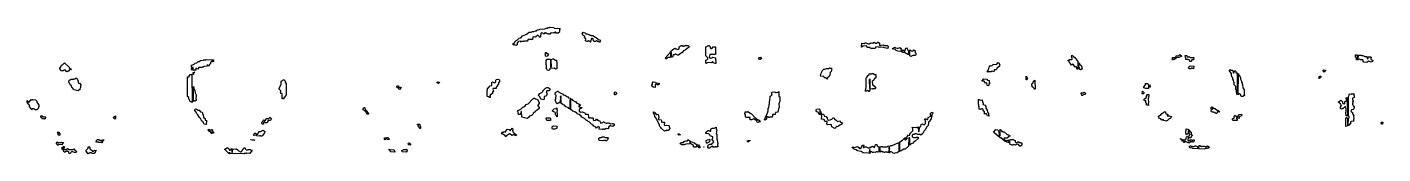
# Model space of a CAD drawing. Header units: millimetres. Extents: x 0 to 14802, y 0 to 679.
# Drawn here: x 7658 to 14802, y 0 to 665 of the extents above; entities that cross this region are included whole.
import ezdxf

# ---------------------------------------------------------------- set-up
doc = ezdxf.new("R2010")
doc.units = ezdxf.units.MM
doc.layers.add('K', color=7, linetype='Continuous')

msp = doc.modelspace()

# ---------------------------------------------------------------- linework, layer by layer
at = {"layer": 'K'}
for points in [[(10220, 571.6), (10217.1, 577.9), (10227.6, 584.2), (10228.6, 588.7), (10235.3, 595), (10242.9, 598.5), (10250.5, 607.5), (10260, 609.3), (10267.7, 620), (10286.7, 627.1), (10290.5, 630.7), (10294.3, 630.7), (10296.2, 634.2), (10303.9, 637.8), (10313.4, 637.8), (10321, 641.4), (10328.6, 641.4), (10336.3, 645), (10341.9, 645), (10343.8, 648.5), (10347.7, 650.3), (10353.4, 650.3), (10361, 653.9), (10385.8, 655.7), (10395.3, 659.3), (10401, 659.3), (10402.9, 662.8), (10410.5, 662.8), (10412.4, 664.6), (10433.5, 662.8), (10435.4, 659.3), (10467, 658.4), (10463.1, 652.9), (10463.1, 642.2), (10465, 640.4), (10456.3, 634.1), (10446.7, 634.1), (10442.9, 639.4), (10441.1, 639.4), (10433.5, 634.1), (10422, 635.8), (10420.1, 634.1), (10416.3, 634.1), (10412.5, 628.7), (10406.7, 628.7), (10404.8, 630.5), (10397.2, 630.5), (10395.3, 634.1), (10391.5, 634.1), (10389.6, 635.8), (10385.9, 635.8), (10382.1, 630.5), (10378.1, 630.5), (10376.2, 634.1), (10368.7, 635.8), (10365.9, 633.2), (10364, 613.6), (10361, 610.8), (10349.6, 623.3), (10336.3, 612.6), (10324.9, 614.4), (10322.1, 611.8), (10321.1, 600.1), (10298.2, 600.1), (10292.5, 591.2), (10279.1, 591.2), (10277.2, 593), (10273.5, 589.4), (10264, 589.4), (10262, 585.8), (10258.1, 591.2), (10246.8, 589.4), (10244.9, 585.9), (10240.2, 585), (10240.2, 572.5), (10233.4, 568), (10225.8, 571.6), (10220, 571.6)], [(10623.8, 589.4), (10616.3, 593), (10610.6, 589.4), (10606.7, 589.4), (10600, 593.9), (10601.9, 602.9), (10594.3, 608.2), (10596.2, 615.4), (10586.7, 622.5), (10582.8, 629.7), (10587.7, 637.8), (10601.1, 634.2), (10603, 630.7), (10608.7, 630.7), (10616.3, 627.1), (10620.1, 627.1), (10623.9, 623.5), (10627.8, 623.5), (10629.7, 621.8), (10639.2, 621.8), (10641.1, 620), (10644.9, 620), (10646.8, 616.4), (10648.7, 616.4), (10664.9, 603), (10665.9, 600.3), (10675.4, 598.5), (10680.2, 594), (10673.5, 585.8), (10670.5, 586.8), (10669.6, 589.4), (10663.9, 589.4), (10658.2, 593), (10650.6, 589.4), (10644.8, 589.4), (10640, 599.3), (10640, 602.9), (10637.2, 605.5), (10631.6, 605.5), (10628.8, 593.9), (10626.9, 592.2), (10626.9, 586.7), (10624.8, 586.7), (10623.8, 589.4)], [(12098.2, 559), (12096.3, 557.3), (12084.8, 557.3), (12082.9, 566.2), (12063.9, 564.4), (12054.3, 559), (12053.3, 561.9), (12055.2, 563.7), (12055.2, 570.8), (12057.1, 572.6), (12057.1, 581.6), (12069.6, 578.9), (12073.4, 582.5), (12077.3, 582.5), (12090.6, 577.1), (12096.3, 577.1), (12100.1, 580.7), (12103.9, 580.7), (12105.8, 582.5), (12113.4, 580.7), (12121, 586.1), (12125.9, 583.3), (12126.8, 580.7), (12136.2, 580.7), (12140, 586), (12142, 586), (12148.8, 581.5), (12149.7, 568.2), (12157.2, 568.2), (12159.1, 570), (12168.7, 571.8), (12176.3, 568.2), (12189.7, 568.2), (12194.5, 565.5), (12193.5, 553.7), (12176.3, 555.5), (12168.7, 559.1), (12147.7, 557.3), (12145.8, 559.1), (12130.6, 560.8), (12125.9, 552.8), (12102, 553.7), (12098.2, 559)], [(10390.5, 531.6), (10393.5, 532.5), (10397.3, 527.1), (10401.1, 527.1), (10404, 524.4), (10404, 519), (10401.1, 514.4), (10395.4, 510.8), (10390.5, 511.8), (10390.5, 531.6)], [(11020.9, 502.9), (11045.7, 531.5), (11049.5, 538.7), (11067.7, 552.1), (11071.5, 553.9), (11075.4, 550.3), (11079.2, 550.3), (11086.8, 546.8), (11093.3, 551.2), (11093.3, 561.9), (11098.1, 562.8), (11100, 566.4), (11103.9, 566.4), (11105.8, 568.2), (11109.7, 568.2), (11113.4, 562.9), (11115.3, 566.4), (11124.8, 566.4), (11128.7, 570), (11130.6, 568.2), (11142, 568.2), (11145, 565.5), (11145, 558.2), (11142.1, 555.5), (11136.3, 553.7), (11124.9, 544.8), (11117.3, 541.2), (11107.8, 530.5), (11105.9, 530.5), (11090.6, 518), (11086.7, 518), (11077.2, 523.3), (11073.5, 523.3), (11069.7, 519.8), (11065.9, 519.8), (11061.2, 515.4), (11061.2, 511.8), (11058.2, 507.3), (11054.3, 507.3), (11053.3, 531.4), (11048.8, 532.3), (11047.8, 508.2), (11044.9, 505.5), (11037.2, 505.5), (11035.3, 507.2), (11027.8, 498.3), (11022.9, 499.2), (11020.9, 502.9)], [(11239.1, 493.2), (11245.7, 499.4), (11245.7, 504.6), (11234.3, 513.6), (11234.3, 561.9), (11239.1, 562.8), (11241, 566.4), (11248.6, 566.4), (11252.5, 568.2), (11255.4, 565.5), (11257.3, 556.5), (11260.2, 552.1), (11265.8, 552.1), (11273.4, 561), (11285, 561), (11285.9, 526.2), (11287.9, 524.3), (11284.9, 521.6), (11256.4, 521.6), (11251.6, 506.5), (11258.2, 502.1), (11265.8, 503.9), (11271.5, 507.5), (11285, 503.9), (11285.9, 492.2), (11287.8, 490.5), (11287.8, 474.3), (11282.9, 473.3), (11275.3, 476.9), (11271.5, 482.3), (11269.7, 482.3), (11267.8, 478.7), (11263.9, 478.7), (11262, 476.9), (11243, 478.7), (11237.2, 473.3), (11234.3, 476.1), (11234.3, 492.3), (11239.1, 493.2)], [(11515.3, 505.7), (11521, 505.7), (11523, 507.5), (11527.9, 501.1), (11521.1, 494.8), (11518.1, 495.7), (11512.3, 502.9), (11515.3, 505.7)], [(12263.9, 537.6), (12246.7, 539.4), (12237.2, 543), (12231.5, 548.4), (12217, 551.1), (12229.6, 559.3), (12232.6, 558.3), (12233.5, 555.7), (12243, 553.9), (12244.9, 552.1), (12256.3, 557.5), (12263.1, 553), (12261.2, 545.8), (12264, 543.2), (12269.6, 541.4), (12273.4, 545), (12282.9, 539.7), (12287.6, 554.8), (12292.5, 555.7), (12297.3, 549.4), (12299.2, 542.3), (12303.1, 540.5), (12303.1, 518.8), (12281, 532.3), (12273.4, 532.3), (12263.9, 537.6)], [(12311.5, 545), (12317.3, 541.4), (12324.8, 539.6), (12328.6, 545), (12330.6, 545), (12337.3, 540.5), (12337.3, 531.5), (12341.2, 528), (12341.2, 518.9), (12338.2, 516.2), (12324.9, 516.2), (12315.3, 510.8), (12308.6, 513.6), (12308.6, 544.1), (12311.5, 545)], [(13188.6, 454.7), (13185.8, 457.3), (13182, 457.3), (13180.1, 455.4), (13170.5, 469.8), (13161, 466.2), (13154.3, 476.1), (13146.6, 483.3), (13148.6, 485.1), (13149.5, 495), (13162.9, 495), (13165.7, 497.6), (13165.7, 504.7), (13161.9, 508.2), (13162.9, 518.3), (13179.2, 504.8), (13194.5, 485.1), (13194.5, 443.9), (13190.5, 443.9), (13188.6, 445.7), (13188.6, 454.7)], [(13691.4, 497.6), (13693.3, 499.4), (13694.3, 505.7), (13711.4, 505.7), (13713.4, 514.6), (13724.8, 514.6), (13732.5, 521.8), (13743.1, 511.8), (13726.8, 505.5), (13715.4, 503.7), (13703.9, 494.8), (13698.2, 494.8), (13696.3, 493), (13693.4, 493.9), (13691.4, 497.6)], [(13782.9, 492.1), (13778.2, 496.5), (13776.3, 494.8), (13763.8, 495.7), (13763.8, 504.7), (13761.9, 506.4), (13760.9, 516.4), (13768.7, 516.4), (13770.7, 509.3), (13780.1, 509.3), (13782, 511.1), (13785.9, 505.7), (13805.9, 504.8), (13805, 493), (13795.4, 493), (13789.7, 484), (13784.8, 485), (13782.9, 492.1)], [(14702, 480.5), (14699, 483.2), (14699, 490.4), (14696.3, 493), (14684.8, 493), (14679.1, 496.5), (14669.6, 493), (14663.8, 493), (14662.9, 504.6), (14657.1, 508.2), (14657.1, 519.1), (14666.9, 519.1), (14667.8, 498.6), (14672.4, 499.4), (14673.3, 518.2), (14686.8, 518.2), (14688.7, 516.4), (14696.3, 516.4), (14707.7, 511), (14717.3, 511), (14719.2, 500.3), (14723.8, 501.2), (14724.8, 509.3), (14736.3, 509.3), (14740.2, 507.4), (14741.2, 504.7), (14739.2, 502.9), (14739.2, 497.6), (14748.8, 490.4), (14746.8, 485), (14740.1, 480.5), (14726.8, 485.8), (14717.3, 478.7), (14702, 480.5)], [(7864.8, 431.4), (7858.2, 441.2), (7852.5, 439.4), (7848.7, 435.8), (7841.1, 435.8), (7837.2, 434), (7836.2, 438.6), (7830.5, 445.7), (7830.5, 449.3), (7828.5, 451.2), (7834.3, 453), (7840, 465.5), (7846.7, 468.2), (7854.4, 477.2), (7880.2, 454.7), (7880.2, 453), (7891.8, 442.1), (7881.1, 441.2), (7877.3, 435.9), (7869.6, 430.5), (7864.8, 431.4)], [(8533.3, 438.6), (8533.3, 452.8), (8527.8, 452.8), (8526.8, 439.2), (8523.8, 444), (8525.7, 454.7), (8521.9, 460.1), (8526.7, 464.6), (8538.1, 470), (8543.9, 475.3), (8551.5, 477.1), (8559.1, 484.3), (8564.8, 484.3), (8572.4, 489.6), (8587.7, 491.4), (8589.6, 493.2), (8599.1, 493.2), (8601, 495), (8640.2, 494.1), (8640.2, 485), (8637.3, 482.3), (8634.2, 483.2), (8636.2, 485.1), (8636.2, 492.1), (8630.7, 492.1), (8630.7, 485), (8625, 481.4), (8625, 474.3), (8619.2, 468.9), (8616.4, 460.8), (8609.5, 461.7), (8608.6, 469.3), (8606.8, 460.9), (8591.6, 459.1), (8585.8, 455.5), (8580.1, 455.5), (8578.2, 453.7), (8563, 453.7), (8560.2, 451.1), (8562.1, 447.5), (8559.2, 444.8), (8551.5, 446.6), (8547.8, 450), (8545.9, 437.5), (8543.9, 439.4), (8538.2, 439.4), (8536.3, 437.6), (8533.3, 438.6)], [(8533.3, 426.2), (8540.1, 428.9), (8541.2, 427.9), (8535.4, 422.5), (8535.4, 417.1), (8533.3, 417.1), (8533.3, 426.2)], [(10392.4, 451.1), (10394.3, 454.7), (10394.3, 465.4), (10392.4, 467.2), (10392.4, 490.5), (10399.1, 496.8), (10412.5, 496.8), (10414.4, 495), (10420.1, 495), (10427.7, 498.5), (10431.6, 498.5), (10443, 491.4), (10446.9, 491.4), (10447.8, 483.3), (10449.7, 481.5), (10449.7, 445.7), (10442.9, 444.8), (10435.3, 450.1), (10416.3, 448.3), (10414.4, 450.1), (10411.6, 447.5), (10411.6, 442.2), (10408.7, 439.4), (10404.9, 437.6), (10398.1, 438.5), (10396.2, 445.7), (10392.4, 451.1)], [(10420, 491.2), (10415.4, 490.3), (10416.4, 455.7), (10421, 456.6), (10420, 491.2)], [(11857.2, 401.1), (11856.2, 405.5), (11841, 407.3), (11838.1, 410), (11841.9, 422.6), (11849.5, 436.9), (11856.2, 445), (11862, 445), (11869.6, 448.5), (11881, 448.5), (11886.8, 452.1), (11888.7, 450.3), (11894.4, 450.3), (11899.3, 445.8), (11895.4, 431.4), (11889.7, 426.1), (11887.8, 415.4), (11884, 406.4), (11876.4, 399.3), (11874.5, 392.1), (11872.4, 392.1), (11867.7, 398.3), (11860.1, 398.3), (11857.2, 401.1)], [(12734.3, 462.8), (12742, 461.1), (12747.7, 468.2), (12768.6, 470), (12774.3, 478.9), (12779.2, 478), (12781.1, 469), (12783.1, 467.2), (12781.1, 460), (12767.8, 447.5), (12764.9, 441.2), (12756.4, 440.3), (12751.6, 430.5), (12743.9, 434), (12738.2, 430.5), (12723, 430.5), (12721.1, 428.7), (12716.1, 429.6), (12723.8, 440.5), (12727.6, 454.7), (12734.3, 462.8)], [(13143.1, 488.6), (13141.9, 487.5), (13141.9, 489.7), (13143.1, 488.6)], [(13201, 477.4), (13205.9, 469), (13211.6, 463.7), (13215.4, 454.7), (13215.4, 449.4), (13217.4, 447.6), (13216.4, 443), (13210.6, 443), (13208.7, 441.2), (13205.7, 442.1), (13203.8, 451.1), (13200, 456.5), (13201, 477.4)], [(13777.1, 449.3), (13781.9, 459.2), (13785.8, 461), (13805.9, 460.1), (13805, 446.5), (13797.2, 450.1), (13793.5, 450.1), (13789.7, 446.6), (13782.9, 445.7), (13777.1, 449.3)], [(14019, 374.3), (14017.2, 376.1), (14015.2, 386.8), (14011.4, 392.2), (14011.4, 399.3), (14005.7, 404.7), (14005.7, 408.2), (14003.8, 410), (14003.8, 420.7), (13992.4, 436.8), (13997.2, 443.2), (14003, 439.6), (14008.7, 439.6), (14011.6, 436.9), (14012.6, 425.3), (14016.3, 425.3), (14019.1, 428), (14022, 437.9), (14026.9, 431.5), (14026.9, 424.4), (14034.5, 424.4), (14034.5, 311.7), (14032.4, 311.7), (14030.5, 329.7), (14026.7, 338.6), (14026.7, 352.9), (14019, 361.8), (14019, 374.3)], [(14489.5, 429.6), (14487.6, 438.7), (14490.5, 441.4), (14498.2, 439.6), (14501.2, 436.8), (14495.4, 433.2), (14492.5, 428.7), (14489.5, 429.6)], [(7905.8, 335.9), (7893.3, 349.3), (7891.4, 356.4), (7885.7, 361.8), (7885.7, 365.4), (7881.9, 368.9), (7878.1, 377.9), (7878.1, 383.3), (7882.9, 387.8), (7886.7, 387.8), (7890.5, 391.4), (7903.9, 391.4), (7905.8, 393.2), (7911.5, 393.2), (7917.2, 398.6), (7922.1, 394), (7924, 388.7), (7927.8, 385.1), (7925.9, 381.5), (7927.8, 379.7), (7927.8, 372.6), (7930.6, 370), (7934.4, 370), (7941.2, 361.9), (7941.2, 358.2), (7939.2, 356.4), (7939.2, 345.7), (7935.5, 342.2), (7937.4, 338.6), (7926.8, 330.5), (7905.8, 335.9)], [(8510.5, 295.7), (8502.9, 301.1), (8502.9, 404.8), (8511.4, 403.9), (8512.4, 410.1), (8517.2, 416.4), (8524.8, 416.4), (8526.9, 418.3), (8527.8, 268.8), (8518.1, 274.3), (8510.5, 288.6), (8510.5, 295.7)], [(9001.9, 295.8), (9001.9, 310.1), (9003.8, 313.6), (8994.3, 317.1), (8992.4, 322.6), (8994.3, 324.4), (8994.3, 329.7), (8986.7, 338.6), (8986.7, 342.2), (8996.2, 365.4), (8996.2, 381.5), (9012.6, 389.7), (9013.5, 385.1), (9021.2, 377.9), (9017.3, 376.1), (9017.3, 374.4), (9023.1, 370.8), (9023.1, 310), (9017.3, 302.9), (9017.3, 299.3), (9011.6, 293.9), (9011.6, 290.4), (9008.7, 287.6), (9000, 292.2), (9001.9, 295.8)], [(9617.1, 338.6), (9617.1, 342.2), (9612.4, 346.6), (9608.6, 346.6), (9605.7, 349.3), (9606.7, 357.6), (9608.7, 355.7), (9612.5, 357.5), (9615.4, 356.6), (9616.4, 348.6), (9625.8, 350.3), (9628.8, 347.6), (9620.1, 337.6), (9617.1, 338.6)], [(9817.1, 370.7), (9822, 377.1), (9830.7, 376.2), (9829.7, 373.4), (9823.9, 369.8), (9817.1, 370.7)], [(10084.8, 300.1), (10081.9, 302.9), (10081.9, 333.3), (10083.8, 335.1), (10083.8, 344), (10093.3, 349.4), (10093.3, 352.9), (10096.2, 357.5), (10106.7, 358.4), (10106.7, 374.4), (10109.6, 377.1), (10121, 371.8), (10127.6, 376.2), (10127.6, 386.9), (10130.5, 389.6), (10138.2, 391.4), (10147.8, 387.8), (10146.9, 379.7), (10141.2, 372.5), (10141.2, 367.2), (10135.4, 356.5), (10135.4, 352.9), (10129.7, 349.3), (10128.8, 343), (10114.5, 342.1), (10112.6, 336.8), (10116.4, 329.7), (10113.5, 325.1), (10108.9, 324.3), (10110.7, 322.6), (10110.7, 317.1), (10104.9, 313.6), (10104, 310.8), (10100.1, 310.8), (10095.5, 306.5), (10097.3, 304.7), (10097.3, 295.7), (10093.4, 295.7), (10092.4, 298.4), (10084.8, 300.1)], [(10954.3, 365.4), (10954.3, 372.6), (10957.2, 377.1), (10968.7, 375.3), (10970.6, 371.8), (10988.8, 370.9), (10988.8, 365.4), (10982, 360.8), (10972.5, 366.2), (10967.8, 363.6), (10966.9, 348.3), (10956.2, 349.2), (10948.5, 356.5), (10954.3, 365.4)], [(12080, 345.8), (12080, 399.4), (12083.8, 403), (12083.8, 408.3), (12095.2, 415.5), (12095.2, 419), (12098.2, 421.8), (12100.1, 420), (12109.6, 420), (12111.5, 421.8), (12115.4, 421.8), (12123, 416.4), (12129.7, 415.5), (12129.7, 399.3), (12124, 393.9), (12120.2, 386.8), (12110.7, 379.6), (12112.6, 361.9), (12122.1, 356.6), (12129.8, 344), (12126.8, 341.2), (12113.5, 341.2), (12111.6, 339.4), (12102, 341.2), (12099.2, 338.6), (12097.3, 327.8), (12093.4, 327.8), (12086.8, 332.3), (12079.2, 328.7), (12076.2, 329.6), (12078.1, 344), (12080, 345.8)], [(12096.4, 343.2), (12101, 344.1), (12100, 391.2), (12095.4, 390.3), (12096.4, 343.2)], [(12700.1, 393.2), (12715.4, 391.4), (12719.2, 386), (12727.8, 385.1), (12727.8, 374.4), (12731.7, 372.6), (12725.9, 365.4), (12724, 356.4), (12716.2, 358.2), (12715.2, 373.3), (12707.7, 371.5), (12701.9, 380.5), (12689.4, 381.4), (12700.1, 393.2)], [(12921.9, 388.6), (12922.9, 407.7), (12929.7, 395.8), (12924.9, 387.6), (12921.9, 388.6)], [(12960, 376.2), (12968.8, 386.2), (12969.7, 338.5), (12967.7, 338.5), (12959.1, 348.4), (12954.3, 351.1), (12952.4, 367.2), (12958.1, 370.8), (12960, 376.2)], [(13550.5, 361.9), (13551.4, 368.2), (13563, 368.2), (13567.8, 360.1), (13567.8, 342.1), (13552.5, 342.1), (13542.9, 345.7), (13542.9, 351.2), (13550.5, 361.9)], [(13574.5, 361.2), (13575.4, 349.2), (13573.3, 349.2), (13573.3, 360.1), (13574.5, 361.2)], [(14041, 422.2), (14041.1, 422.2), (14042.1, 415.5), (14045.9, 411.9), (14051.6, 399.4), (14051.6, 392.2), (14057.3, 381.5), (14057.3, 376.2), (14061.2, 370.8), (14061.2, 365.5), (14063.1, 363.7), (14065, 345.8), (14070.7, 335.1), (14070.7, 311.9), (14072.6, 310.1), (14072.6, 306.4), (14063.9, 300.1), (14057.2, 301), (14053.3, 304.7), (14053.3, 310), (14046.8, 316.2), (14041.1, 310.8), (14040, 311.8), (14041, 422.2)], [(14468.6, 395.7), (14464.7, 401.1), (14469.6, 407.5), (14475.5, 407.5), (14474.5, 402.9), (14470.7, 399.3), (14470.7, 395.7), (14468.6, 395.7)], [(8541.1, 333.3), (8543.1, 320.8), (8548.8, 310.1), (8548.8, 297.5), (8545, 290.5), (8548.8, 288.7), (8548.8, 279.6), (8543.9, 276.9), (8542, 278.7), (8536.4, 278.7), (8534.3, 274.8), (8534.3, 352.5), (8534.3, 352.5), (8539.2, 335.1), (8541.1, 333.3)], [(10244.8, 227.1), (10260, 234.2), (10269.6, 245), (10275.3, 246.8), (10282.9, 252.1), (10288.6, 259.2), (10298.1, 262.8), (10322.9, 287.8), (10328.6, 291.4), (10332.5, 291.4), (10336.3, 287.8), (10344, 286), (10346.8, 283.3), (10352.6, 276.2), (10352.6, 272.6), (10356.4, 269), (10356.4, 263.6), (10348.8, 254.7), (10348.8, 251.2), (10356.4, 242.2), (10356.4, 238.6), (10345.9, 228.7), (10340.2, 226.9), (10339.2, 224.3), (10324, 211.8), (10324, 210), (10315.4, 201.9), (10305.9, 198.4), (10298.3, 189.4), (10292.5, 185.8), (10264.8, 192.1), (10263.8, 221.5), (10259.2, 220.7), (10258.3, 205.5), (10246.7, 205.5), (10245.7, 218.9), (10241.9, 222.5), (10244.8, 227.1)], [(10352.4, 306.4), (10352.4, 308.3), (10359.1, 316.4), (10370.5, 321.7), (10375.2, 326.2), (10375.2, 329.7), (10389.6, 345), (10397.2, 348.5), (10403, 348.5), (10406.8, 345), (10412.6, 343.2), (10413.5, 340.4), (10408.7, 332.3), (10404.9, 330.5), (10397.3, 330.5), (10394.5, 327.9), (10396.4, 311.8), (10392.6, 302.8), (10383.1, 301), (10383.1, 288.6), (10380.1, 284), (10365.7, 286.8), (10365.7, 290.4), (10361.9, 293.9), (10361.9, 297.5), (10352.4, 306.4)], [(10631.5, 155.5), (10620, 168), (10614.3, 169.8), (10608.6, 175.1), (10604.8, 175.1), (10595.3, 185.9), (10581.9, 193), (10578.1, 198.4), (10566.7, 205.5), (10557.2, 209.1), (10555.3, 212.7), (10547.7, 218), (10534.3, 223.4), (10532.4, 226.9), (10526.7, 228.7), (10519.9, 235.1), (10523.8, 236.9), (10522.9, 284), (10518.3, 283.2), (10517.3, 235.8), (10512.4, 238.5), (10509.6, 243), (10496.2, 246.6), (10490.5, 255.5), (10482.9, 257.3), (10472.4, 265.4), (10471.4, 284), (10466.9, 283.2), (10466.9, 267.2), (10465.8, 266.1), (10463.8, 269.8), (10462.1, 269.8), (10460.2, 266.2), (10456.3, 266.2), (10450.6, 262.6), (10445.7, 267.2), (10445.7, 270.7), (10440, 281.5), (10443.8, 286.9), (10443.8, 292.2), (10441.9, 294), (10445.7, 301.1), (10445.7, 306.4), (10440, 311.8), (10441.9, 324.4), (10448.6, 325.3), (10450.5, 328.9), (10456.4, 328.9), (10458.3, 325.3), (10469.7, 318.2), (10479.2, 314.6), (10483, 309.3), (10492.5, 307.5), (10502.1, 300.3), (10507.8, 298.5), (10511.6, 293.2), (10519.2, 291.4), (10523, 287.8), (10528.7, 286), (10532.5, 280.7), (10543.9, 275.3), (10547.8, 275.3), (10555.4, 266.4), (10564.9, 262.8), (10571.6, 256.5), (10571.6, 252.9), (10564.2, 247.6), (10568.7, 246.8), (10571.6, 244), (10571.6, 236.8), (10567.8, 235), (10567.8, 224.4), (10576.3, 218.2), (10582, 220), (10597.3, 214.6), (10599.2, 207.5), (10610.6, 207.5), (10614.5, 205.7), (10615.4, 192.2), (10618.2, 189.6), (10623.9, 189.6), (10625.8, 191.4), (10627.8, 189.6), (10641.1, 189.6), (10642.1, 185), (10640.2, 183.2), (10640.2, 178), (10643, 175.3), (10654.3, 177.1), (10658.1, 182.5), (10660.2, 182.5), (10664, 177.1), (10667.8, 177.1), (10671.5, 173.6), (10673.4, 175.4), (10674.5, 174.4), (10681.1, 161.1), (10692.4, 164.6), (10694.3, 168.2), (10698.3, 168.2), (10700.2, 164.6), (10709.6, 161), (10715.3, 161), (10717.2, 164.7), (10723, 161), (10726.8, 161), (10730.6, 157.5), (10742, 159.3), (10744, 157.5), (10750.7, 156.6), (10750.7, 149.3), (10743.9, 143), (10736.2, 144.8), (10732.5, 148.3), (10724.9, 144.8), (10722.1, 140.4), (10722.1, 133.2), (10717.3, 130.5), (10709.6, 132.3), (10702, 126.9), (10698.2, 126.9), (10696.3, 128.7), (10692.5, 128.7), (10690.6, 126.9), (10672.4, 129.6), (10674.3, 140.3), (10667.7, 143), (10661.1, 138.6), (10658.2, 134), (10654.3, 139.4), (10644.8, 144.8), (10641, 150.1), (10638.1, 151), (10637.2, 153.7), (10631.5, 155.5)], [(10466.9, 301), (10467.8, 289.6), (10472.4, 290.5), (10471.4, 301.9), (10466.9, 301)], [(10761.1, 325.3), (10765.9, 315.4), (10757.3, 309.1), (10752.4, 310), (10752.4, 324.4), (10761.1, 325.3)], [(11554.3, 199.4), (11554.3, 204.7), (11561.9, 217.2), (11561.9, 222.6), (11563.8, 224.4), (11563.8, 238.7), (11565.7, 240.5), (11567.6, 258.3), (11569.5, 260.1), (11569.5, 276.2), (11571.4, 278), (11573.3, 303), (11584.7, 308.3), (11580.9, 320.8), (11583.9, 323.5), (11597.3, 325.3), (11603, 320), (11604.8, 321.8), (11614.3, 323.5), (11618.3, 327.2), (11619.2, 301.2), (11625, 299.4), (11625, 276.1), (11619.2, 261.8), (11621.2, 244), (11617.3, 236.8), (11613.5, 218.9), (11602.1, 217.1), (11599.2, 205.5), (11585.9, 205.5), (11585, 197.5), (11582.1, 193), (11572.5, 193), (11570.6, 191.2), (11566.7, 191.2), (11557.3, 196.5), (11556.4, 190.4), (11554.5, 188.6), (11554.5, 181.4), (11545.8, 176.9), (11542.8, 177.8), (11548.6, 192.2), (11554.3, 199.4)], [(12075.2, 326.8), (12075.2, 329), (12076.4, 327.9), (12075.2, 326.8)], [(12695.2, 226.1), (12695.2, 233.2), (12692.4, 235.8), (12686.8, 235.8), (12679.2, 232.3), (12676.2, 233.2), (12674.3, 236.8), (12674.3, 245.7), (12672.4, 247.5), (12672.4, 256.4), (12670.5, 258.2), (12671.4, 286.1), (12681.1, 280.7), (12690.7, 282.5), (12691.6, 270.8), (12695.4, 267.2), (12695.4, 260), (12693.7, 258.3), (12702, 257.5), (12708.8, 254.8), (12708.8, 251.2), (12710.7, 249.4), (12710.7, 240.4), (12716.4, 229.7), (12718.3, 219), (12724, 211.9), (12724, 204.7), (12725.9, 202.9), (12724.9, 198.3), (12718.1, 199.2), (12713.4, 209.1), (12700.9, 210), (12702.9, 213.6), (12702.9, 220.7), (12695.2, 226.1)], [(13227.7, 323.6), (13234.5, 319), (13233.5, 310.9), (13224, 309.1), (13220.1, 305.5), (13215.3, 306.4), (13213.3, 315.4), (13211.4, 317.2), (13212.4, 320), (13222, 320), (13227.7, 323.6)], [(13540.1, 314.4), (13533.3, 315.3), (13536.2, 329), (13543.1, 322.6), (13543.1, 317.2), (13540.1, 314.4)], [(13542.8, 285.1), (13547.7, 289.6), (13551.5, 289.6), (13554.3, 292.2), (13554.3, 297.5), (13552.3, 299.4), (13558.1, 301.2), (13558.1, 306.4), (13556.1, 308.3), (13559.1, 311), (13568.8, 311), (13567.8, 292.1), (13565.9, 290.4), (13567.8, 265.4), (13565.9, 263.6), (13565.9, 258.3), (13567.8, 256.5), (13567.8, 252.8), (13554.2, 256.4), (13556.2, 258.3), (13556.2, 263.6), (13552.4, 267.2), (13552.4, 277.8), (13545.7, 278.7), (13542.8, 285.1)], [(14607.6, 219), (14609.5, 220.8), (14609.5, 236.8), (14605.7, 245.7), (14601.1, 246.6), (14593.5, 237.6), (14589.7, 237.6), (14585.8, 234), (14579, 238.6), (14579, 244), (14584.7, 252.9), (14581, 256.4), (14578.1, 262.7), (14567.6, 269), (14572.4, 275.3), (14580.1, 280.7), (14588.8, 272.6), (14588.8, 269), (14591.6, 264.6), (14599.1, 262.8), (14601.9, 267.2), (14601.9, 274.4), (14609.5, 276.2), (14611.4, 286.8), (14609.5, 288.6), (14609.5, 294.1), (14614.5, 295), (14615.4, 199.2), (14609.5, 199.2), (14607.6, 219)], [(14607.6, 185.1), (14609.5, 186.9), (14609.5, 190.5), (14610.6, 191.4), (14615.4, 186.9), (14615.4, 151.2), (14620, 150.4), (14621, 186.9), (14624.8, 188.7), (14626.6, 192.2), (14621, 199.3), (14621, 301.1), (14624.8, 308.3), (14625.7, 314.6), (14635.3, 312.8), (14637.2, 314.6), (14644.8, 314.6), (14648.8, 316.5), (14649.7, 308.3), (14651.6, 306.5), (14651.6, 295.7), (14642.1, 292.1), (14642.1, 283.3), (14645.9, 279.7), (14645.9, 276.1), (14642.1, 270.8), (14644, 269), (14644, 265.4), (14642.1, 263.6), (14642.1, 258.3), (14645.9, 254.7), (14646.9, 250.3), (14651.6, 249.4), (14651.6, 242.2), (14649.7, 240.4), (14649.7, 236.8), (14644.9, 232.3), (14637.3, 230.5), (14632.6, 224.4), (14642.1, 217.2), (14642.1, 210.1), (14649.7, 201.1), (14647.8, 197.5), (14649.7, 183.2), (14647.8, 181.4), (14647.8, 174.4), (14649.8, 170.7), (14635.4, 169.8), (14631.6, 168), (14630.7, 161.9), (14632.6, 158.2), (14626.8, 154.6), (14624.9, 149.2), (14616.4, 148.4), (14614.4, 144.8), (14607.6, 143.9), (14607.6, 185.1)], [(7694.4, 235.8), (7684.9, 235.8), (7681, 234), (7678.1, 236.8), (7676.2, 242.1), (7670.5, 247.5), (7670.5, 254.7), (7664.8, 260), (7659.1, 270.7), (7658.1, 279), (7669.6, 271.8), (7679.1, 284.3), (7684.8, 280.7), (7688.6, 284.3), (7703, 283.4), (7708.8, 276.2), (7708.8, 270.8), (7720.2, 254.7), (7722.1, 249.3), (7718.3, 247.5), (7718.3, 240.4), (7709.7, 230.5), (7701, 231.4), (7694.4, 235.8)], [(7684.1, 231.5), (7682.9, 230.4), (7682.9, 232.6), (7684.1, 231.5)], [(8582.9, 167.1), (8579.1, 174.3), (8575.3, 176.1), (8573.3, 183.2), (8565.7, 190.3), (8558.1, 204.6), (8552.4, 210), (8548.6, 218.9), (8541, 227.9), (8541, 231.5), (8543.9, 234.2), (8549.6, 236.1), (8559.2, 228.9), (8564.9, 228.9), (8572.5, 220), (8581.1, 219.1), (8583.1, 215.4), (8583.1, 208.3), (8585, 206.5), (8586.9, 190.5), (8596.4, 185.1), (8596.4, 176.2), (8601.1, 175.3), (8605.9, 169), (8602.1, 161.8), (8604, 156.4), (8599.2, 153.7), (8590.5, 156.4), (8586.7, 161.8), (8586.7, 165.3), (8582.9, 167.1)], [(9447.7, 208.2), (9445.7, 211.8), (9447.6, 215.4), (9439.1, 225.1), (9435.3, 225.1), (9426.6, 233.2), (9431.5, 243.2), (9435.4, 243.2), (9438.3, 240.5), (9440.2, 233.3), (9445.9, 228), (9447.8, 222.6), (9459.4, 208.2), (9447.7, 208.2)], [(10426.7, 228), (10430.5, 229.8), (10433.4, 236), (10446.7, 237.8), (10448.7, 241.6), (10449.7, 233.3), (10451.6, 231.5), (10449.7, 215.4), (10451.6, 213.7), (10451.6, 193.9), (10449.5, 193.9), (10449.5, 197.5), (10441.9, 204.7), (10441.9, 217.1), (10433.4, 219.8), (10426.7, 224.3), (10426.7, 228)], [(10583.3, 242.2), (10579.2, 240.3), (10578.1, 237.2), (10578.1, 237.2), (10578.1, 243.2), (10583.3, 242.2)], [(10992.4, 143.9), (10988.6, 156.4), (10979.1, 170.7), (10977.1, 181.4), (10965.7, 195.7), (10963.8, 206.4), (10958.1, 215.4), (10959.1, 220), (10965.9, 219.1), (10972.5, 205.7), (10976.3, 205.7), (10978.2, 207.5), (10983, 206.6), (10985, 197.6), (10986.9, 195.8), (10985, 179.8), (10999.2, 178.9), (11000.2, 170.8), (11003, 166.4), (11014.4, 166.4), (11017.3, 163.7), (11015.4, 151.2), (11018.2, 148.5), (11039.2, 150.3), (11042.1, 147.6), (11042.1, 140.4), (11045.9, 135.1), (11036.3, 122.5), (11031.5, 121.6), (11029.6, 123.3), (11023.9, 119.8), (11017.2, 118.9), (11000, 133.2), (10998.1, 138.6), (10992.4, 143.9)], [(11498.2, 178.7), (11496.3, 176.9), (11486.8, 184), (11475.4, 178.7), (11469.6, 178.7), (11466.7, 181.4), (11466.7, 185.1), (11468.6, 186.9), (11467.6, 191.2), (11456.3, 191.2), (11454.4, 193), (11452.5, 191.2), (11446.7, 191.2), (11443.8, 193.9), (11443.8, 206.4), (11440, 208.2), (11441.9, 220.9), (11456.3, 220), (11458.2, 221.8), (11467.8, 212.8), (11475.4, 209.2), (11494.4, 189.6), (11496.3, 189.6), (11507.8, 178.9), (11511.6, 178.9), (11520.2, 172.6), (11517.3, 168), (11513.5, 166.2), (11509.7, 166.2), (11507.7, 164.4), (11504.8, 165.3), (11502.9, 172.5), (11499.1, 177.8), (11498.2, 178.7)], [(11831.6, 236.1), (11834.5, 233.3), (11834.5, 206.4), (11832.4, 206.4), (11826.7, 218.9), (11820, 219.8), (11815.2, 226.1), (11815.2, 231.5), (11818.2, 234.3), (11831.6, 236.1)], [(11841.1, 221.9), (11842.1, 208.2), (11840, 208.2), (11840, 220.8), (11841.1, 221.9)], [(12308.6, 97.6), (12308.6, 102.9), (12312.4, 108.3), (12325.7, 120.8), (12325.7, 131.4), (12321.9, 135), (12324.8, 139.6), (12340.1, 137.8), (12343.9, 139.6), (12345.9, 137.8), (12349.6, 137.8), (12353.5, 141.5), (12354.5, 117.3), (12359.1, 116.4), (12360, 140.5), (12367.6, 144.1), (12369.5, 153), (12376.3, 157.5), (12380.2, 153.9), (12385.8, 152.1), (12392.4, 158.3), (12392.4, 167.2), (12394.3, 169), (12386.6, 181.5), (12389.6, 184.3), (12393.5, 184.3), (12401.1, 180.7), (12404.8, 180.7), (12405.7, 190.5), (12422.8, 199.4), (12419, 202.9), (12419, 211.9), (12421, 213.7), (12421, 217.3), (12429.7, 218.2), (12430.7, 213.6), (12425, 202.9), (12425, 195.7), (12423, 193.9), (12421.1, 183.2), (12415.4, 174.3), (12415.4, 170.7), (12412.5, 168), (12407.8, 167.1), (12407.8, 154.7), (12405.9, 152.9), (12405.9, 149.3), (12398.3, 142.1), (12390.7, 126.1), (12384.9, 120.7), (12377.3, 106.4), (12366.8, 98.3), (12362.9, 101.9), (12351.5, 101.9), (12343.9, 105.5), (12338.2, 105.5), (12332.5, 101.9), (12326.8, 101.9), (12322.1, 97.5), (12322.1, 90.5), (12324.9, 87.8), (12328.7, 86), (12342, 86), (12343.9, 87.8), (12351.6, 87.8), (12354.5, 85.1), (12352.6, 83.2), (12352.6, 79.7), (12338.2, 66.2), (12332.5, 64.4), (12323, 53.7), (12317.3, 51.9), (12309.5, 44.6), (12308.6, 83.2), (12304, 84), (12303.1, 40.4), (12284.9, 25.1), (12277.3, 23.4), (12260.1, 14.4), (12257.1, 15.3), (12257.1, 61.9), (12271.5, 71.7), (12282.9, 84.2), (12290.5, 86), (12297.2, 92.3), (12302, 100.4), (12304, 96.8), (12308.6, 97.6)], [(13619, 194), (13620, 196.7), (13634.3, 206.6), (13637.2, 211), (13652.5, 221.8), (13657.3, 219), (13658.3, 209.3), (13668.8, 208.4), (13665, 199.4), (13665.9, 198.5), (13677.3, 198.5), (13679.2, 196.8), (13687.9, 195.9), (13685.9, 190.4), (13681.1, 185.9), (13675.4, 184.1), (13667.8, 175.2), (13662, 171.6), (13648.6, 175.1), (13644.8, 180.5), (13639.2, 176.9), (13635.3, 178.7), (13631.5, 184.1), (13625.8, 185.9), (13621, 190.3), (13619, 194)], [(13897.1, 231.5), (13906.5, 236.8), (13893.2, 240.4), (13900.1, 246.8), (13915.4, 237.8), (13919.2, 237.8), (13930.6, 227.1), (13934.4, 227.1), (13943.2, 220.7), (13934.4, 219.8), (13930.6, 221.5), (13926.8, 210.8), (13920, 211.7), (13919.1, 216.2), (13913.4, 216.2), (13905.8, 219.8), (13903.9, 218), (13899.1, 220.7), (13897.1, 224.3), (13897.1, 231.5)], [(7731.4, 188.6), (7731.4, 192.2), (7729.5, 193.9), (7730.5, 198.5), (7738.2, 198.5), (7743.9, 193.2), (7749.7, 195), (7756.4, 186.8), (7753.5, 184.1), (7747.8, 184.1), (7745.8, 182.3), (7741, 183.2), (7731.4, 188.6)], [(8112.3, 190.4), (8123, 198.6), (8124, 185), (8121.1, 182.3), (8118.1, 183.2), (8112.3, 190.4)], [(8899.1, 167.3), (8901, 172.6), (8905.8, 179), (8909.7, 175.3), (8913.4, 175.3), (8917.2, 186), (8932.4, 186), (8938.2, 191.5), (8942.1, 186), (8945, 185.1), (8940.2, 175.1), (8925.9, 174.2), (8925.9, 168.9), (8921.1, 162.6), (8913.4, 162.6), (8909.6, 166.2), (8904, 166.2), (8903, 156.4), (8897.2, 156.4), (8895.2, 158.2), (8895.2, 163.7), (8899.1, 167.3)], [(9729.6, 133.2), (9720, 143.9), (9720, 147.5), (9714.3, 152.9), (9715.3, 155.7), (9726.8, 155.7), (9729.7, 152.9), (9727.8, 147.6), (9731.6, 144), (9731.6, 133.2), (9729.6, 133.2)], [(10392.4, 188.7), (10412.5, 189.6), (10415.4, 185.1), (10415.4, 174.2), (10398.2, 174.2), (10394.3, 177.9), (10392.4, 188.7)], [(10439.2, 128.7), (10426.7, 129.6), (10424.8, 133.2), (10424.8, 142.2), (10427.7, 145), (10431.5, 146.8), (10451.7, 145.9), (10449.7, 142.2), (10449.7, 135), (10446.8, 132.3), (10439.2, 128.7)], [(11871.5, 169.8), (11862, 169.8), (11859.1, 174.3), (11858.1, 180.5), (11843.8, 181.4), (11845.7, 197.5), (11841.9, 204.7), (11842.9, 207.5), (11854.4, 207.5), (11860.2, 196.8), (11868.7, 195.9), (11874.5, 186.9), (11876.4, 179.8), (11881.1, 177.1), (11890.5, 178.9), (11898.1, 182.5), (11905.8, 189.6), (11907.8, 189.6), (11915.4, 178.9), (11919.2, 178.9), (11926.8, 171.7), (11930.6, 170), (11938.2, 173.6), (11944, 166.4), (11954.5, 161.9), (11947.8, 153.7), (11940.2, 150.1), (11934.4, 144.8), (11926.7, 141.2), (11923, 144.7), (11920.2, 138.6), (11913.4, 132.2), (11899.1, 142.1), (11897.2, 151.1), (11894.4, 153.7), (11875.3, 151.9), (11872.4, 154.7), (11874.3, 167.2), (11871.5, 169.8)], [(14029.7, 196.8), (14034.5, 195.8), (14034.5, 190.4), (14028.8, 186.8), (14034.5, 179.7), (14034.5, 174.2), (14012.4, 175.1), (14009.5, 177.9), (14009.5, 183.3), (14012.4, 186), (14019, 186.9), (14019, 195.8), (14022, 202.2), (14029.7, 196.8)], [(14045.9, 195.7), (14045, 185.8), (14040, 186.8), (14040, 197.6), (14043.8, 202.9), (14043.8, 206.6), (14056.3, 207.5), (14059.3, 202.9), (14054.4, 198.4), (14045.9, 195.7)], [(14792.4, 160), (14792.4, 163.7), (14795.3, 166.4), (14801.1, 166.4), (14802.1, 161.8), (14800.2, 160), (14800.2, 156.4), (14796.3, 156.4), (14792.4, 160)], [(7821, 108.2), (7819, 110), (7822, 114.7), (7832.6, 102.9), (7827.8, 96.5), (7821, 99.3), (7821, 108.2)], [(8021.9, 60.8), (8022.9, 70.8), (8029.6, 75.3), (8035.4, 75.3), (8043, 70), (8048.6, 68.2), (8050.6, 73.9), (8051.6, 63.7), (8055.5, 61.9), (8052.5, 57.3), (8037.2, 59.1), (8035.3, 60.8), (8021.9, 60.8)], [(8057.1, 72.6), (8062, 73.6), (8063.1, 72.6), (8059.2, 67.1), (8057.1, 67.1), (8057.1, 72.6)], [(8614.4, 128.9), (8622, 123.6), (8629.6, 127.1), (8636.4, 126.2), (8635.4, 121.6), (8630.7, 120.7), (8630.7, 106.4), (8628.6, 106.4), (8624.8, 113.6), (8617.2, 118.9), (8611.4, 126.1), (8614.4, 128.9)], [(8636.2, 108.2), (8637.2, 116.5), (8640.2, 113.7), (8640.2, 108.2), (8636.2, 108.2)], [(8836.2, 74.4), (8837.3, 75.4), (8838.3, 72.5), (8836.2, 72.5), (8836.2, 74.4)], [(8844.8, 73.6), (8855.5, 72.6), (8854.5, 69.8), (8843.8, 70.7), (8844.8, 73.6)], [(8858.2, 107.5), (8862, 107.5), (8867.7, 103.9), (8873.4, 103.9), (8879.1, 116.4), (8888.6, 116.4), (8892.4, 120), (8902, 123.6), (8910.7, 117.2), (8910.7, 113.6), (8906.8, 106.4), (8894.4, 93), (8890.5, 93), (8888.6, 94.8), (8884.9, 94.8), (8883, 93), (8868.6, 93.9), (8865.8, 98.3), (8854.3, 96.6), (8851.4, 101.1), (8858.2, 107.5)], [(9540.9, 74.3), (9541.9, 84.3), (9545.8, 84.3), (9551.5, 80.7), (9555.3, 86), (9559.2, 86), (9565.9, 77.9), (9564.9, 73.3), (9557.2, 75.1), (9553.4, 78.7), (9549.7, 78.7), (9543.9, 73.3), (9540.9, 74.3)], [(10214.4, 134.3), (10217.4, 131.5), (10215.4, 122.6), (10217.3, 120.8), (10217.3, 115.5), (10223, 111.9), (10224, 107.4), (10228.8, 104.7), (10223.9, 100.1), (10220.1, 100.1), (10214.4, 96.5), (10199.2, 105.5), (10184.9, 93.9), (10182, 89.4), (10179.1, 90.3), (10178.1, 94.8), (10161, 105.5), (10158.1, 110.1), (10161, 112.8), (10166.7, 112.8), (10172.5, 116.4), (10174.4, 114.6), (10178.1, 114.6), (10187.7, 128.9), (10197.3, 127.1), (10203, 120), (10214.4, 134.3)], [(10229.5, 101.8), (10229.5, 104), (10230.7, 102.9), (10229.5, 101.8)], [(10230.5, 95.7), (10231.5, 102.2), (10236.4, 99.4), (10235.4, 94.8), (10230.5, 95.7)], [(10707.7, 68), (10705.8, 69.8), (10694.4, 69.8), (10692.5, 68), (10673.4, 69.8), (10670.5, 72.5), (10670.5, 81.5), (10675.3, 86), (10682.9, 86), (10688.6, 89.6), (10696.3, 89.6), (10703.9, 86), (10717.3, 86), (10720.2, 83.3), (10716.4, 72.5), (10711.6, 68), (10707.7, 68)], [(11089.5, 101.1), (11090.5, 105.7), (11101.4, 99.3), (11092.4, 98.3), (11089.5, 101.1)], [(11126.7, 68.2), (11136.2, 66.4), (11140.1, 75.4), (11150.7, 67.2), (11149.7, 51.9), (11128.7, 50.1), (11122.9, 46.5), (11121, 48.3), (11117.3, 46.6), (11110.5, 47.5), (11099, 52.9), (11101.9, 59.3), (11117.2, 59.3), (11121, 64.6), (11126.7, 68.2)], [(11256.3, 50.3), (11265.8, 50.3), (11268.6, 56.5), (11274.3, 60.1), (11276.2, 63.6), (11266.6, 76.1), (11270.5, 79.7), (11270.5, 88.6), (11257.2, 93.9), (11256.2, 101.9), (11246.7, 105.5), (11235.3, 107.3), (11234.3, 111.9), (11238.1, 113.7), (11239.1, 118.2), (11242.9, 118.2), (11246.7, 121.8), (11254.4, 121.8), (11256.4, 118.2), (11260, 118.2), (11261, 129.7), (11263.9, 132.5), (11267.7, 134.3), (11279.1, 134.3), (11288.8, 139.7), (11289.7, 128), (11291.6, 126.2), (11289.7, 104.7), (11291.6, 103), (11291.6, 76.2), (11293.5, 74.4), (11295.4, 58.3), (11297.3, 56.5), (11295.4, 44), (11297.3, 42.2), (11297.3, 36.8), (11290.6, 35.9), (11288.7, 34), (11286.7, 35.8), (11283, 35.8), (11281.1, 34.1), (11273.4, 34.1), (11269.6, 39.4), (11258.3, 34.1), (11254.4, 28.7), (11247.7, 29.6), (11245.7, 31.4), (11245.7, 38.7), (11247.6, 40.5), (11247.6, 47.6), (11254.3, 48.5), (11256.3, 50.3)], [(11255.4, 69), (11257.4, 67.2), (11249.7, 61.8), (11248.8, 59.1), (11241.1, 55.5), (11238.1, 56.4), (11236.2, 69), (11242.9, 73.5), (11252.4, 75.3), (11254.5, 77.2), (11255.4, 69)], [(11468.8, 70.8), (11467.6, 69.6), (11467.6, 71.9), (11468.8, 70.8)], [(12296.9, 81.3), (12281.1, 78.7), (12280.2, 77.9), (12284.9, 73.5), (12288.6, 73.5), (12296.9, 81.3)], [(12778.2, 91.2), (12776.3, 91.2), (12750.4, 113.6), (12762.9, 127.1), (12772.5, 125.3), (12774.5, 121.7), (12779.2, 119), (12780.2, 93.2), (12784.8, 94.1), (12784.8, 120.7), (12782.8, 122.6), (12787.7, 127.2), (12790.7, 124.4), (12791.6, 118.2), (12795.4, 118.2), (12799.2, 114.6), (12806.8, 114.6), (12822.1, 102.1), (12830.7, 99.4), (12829.7, 87.7), (12820.1, 82.3), (12806.8, 82.3), (12804, 76.2), (12814.4, 70), (12820.1, 70), (12822, 71.8), (12823.9, 70), (12829.7, 73.6), (12830.7, 58.1), (12823.9, 60.8), (12820.1, 60.8), (12816.3, 64.4), (12812.4, 64.4), (12789.6, 84.1), (12785.8, 84.1), (12778.2, 91.2)], [(12848.6, 44.8), (12837.2, 50.1), (12834.2, 52.9), (12836.2, 54.7), (12836.2, 72.6), (12841, 75.3), (12854.4, 75.3), (12865, 69), (12865, 61.9), (12867.8, 59.3), (12875.3, 59.3), (12879.1, 62.8), (12883, 62.8), (12890.6, 57.5), (12896.3, 59.3), (12899.2, 54.7), (12899.2, 45.7), (12892.5, 39.4), (12889.6, 40.3), (12881, 50.1), (12871.6, 48.4), (12865.8, 44.8), (12856.3, 48.3), (12852.5, 44.8), (12848.6, 44.8)], [(12837.3, 95.1), (12838.3, 92.1), (12836.2, 92.1), (12836.2, 94), (12837.3, 95.1)], [(13742.9, 70.7), (13737.2, 74.3), (13735.2, 77.9), (13736.2, 80.7), (13745.9, 73.5), (13754.7, 72.6), (13746.9, 67.1), (13745.8, 64.3), (13742.9, 70.7)], [(13762.9, 73.5), (13765.7, 77.9), (13767.6, 88.7), (13774.4, 93.2), (13776.4, 87.8), (13780, 87.8), (13781, 95.8), (13784.8, 99.4), (13784.8, 102.8), (13781, 104.6), (13780, 121.5), (13775.4, 120.7), (13775.4, 104.6), (13770.6, 103.7), (13768.7, 100.1), (13765.7, 101.1), (13765.7, 106.4), (13763.8, 108.2), (13764.8, 130.7), (13774.4, 128.9), (13783.1, 124.4), (13783.1, 119), (13792.6, 113.7), (13792.6, 106.4), (13790.7, 104.7), (13798.4, 93.9), (13792.6, 92.1), (13792.6, 88.6), (13789.7, 84.1), (13775.4, 83.2), (13773.5, 70.8), (13776.3, 68.2), (13780.1, 68.2), (13785.8, 73.5), (13793.5, 73.5), (13795.4, 71.8), (13801, 71.8), (13802.9, 73.6), (13807.8, 72.6), (13807.8, 67.2), (13804.9, 60.8), (13801, 60.8), (13795.4, 64.4), (13793.5, 62.6), (13785.9, 62.6), (13784, 57.3), (13775.3, 58.2), (13764.8, 62.6), (13761.1, 62.6), (13755.4, 59.1), (13752.3, 60), (13754.3, 63.6), (13754.3, 70.8), (13757.2, 73.5), (13762.9, 73.5)], [(7811.4, 58.3), (7814.3, 61), (7820.1, 61), (7825.8, 57.5), (7829.6, 59.3), (7837.2, 59.3), (7839.1, 61.1), (7841.1, 59.3), (7849.8, 58.4), (7848.7, 55.5), (7844, 54.6), (7843, 46.5), (7825.8, 48.3), (7822, 44.8), (7819, 45.7), (7819, 49.3), (7811.4, 58.3)], [(7843, 34.4), (7844, 22.5), (7841.9, 22.5), (7841.9, 33.3), (7843, 34.4)], [(7871.5, 14.4), (7865.8, 14.4), (7858.2, 9.1), (7854.3, 9.1), (7849.5, 13.6), (7850.5, 39.7), (7855.5, 36.9), (7851.6, 27.9), (7852.6, 21.8), (7863.8, 21.8), (7865.8, 25.3), (7869.6, 25.3), (7871.5, 27.1), (7879.2, 21.8), (7900.1, 21.8), (7903.9, 25.4), (7909.7, 18.2), (7911.6, 18.2), (7918.3, 11.9), (7917.3, 7.3), (7907.7, 7.3), (7898.2, 10.8), (7892.5, 10.8), (7887.8, 6.4), (7884.9, 0.1), (7878.1, 2.8), (7878.1, 8.2), (7871.5, 14.4)], [(7979, 29.7), (7979, 33.3), (7983.9, 37.8), (7986.8, 36.9), (7990.7, 24.4), (8000.2, 17.3), (8001.1, 14.6), (8006.8, 14.6), (8008.7, 12.9), (8012.4, 18.2), (8023.2, 17.3), (8017.3, 11.8), (8017.3, 8.2), (8010.6, 1.9), (8001, 1.9), (7997.2, 5.5), (7987.8, 5.5), (7980.1, 0.1), (7977.2, 1), (7967.6, 17.2), (7979, 29.7)], [(8709.6, 30.7), (8715.4, 30.7), (8722.1, 24.4), (8723, 18.2), (8728.6, 18.2), (8729.5, 22.6), (8734.5, 27.2), (8736.4, 7.5), (8741, 8.4), (8741.9, 25.3), (8757.2, 23.5), (8761.1, 25.3), (8767.8, 20.8), (8770.6, 16.4), (8782, 11), (8785.8, 11), (8790.5, 15.5), (8790.5, 19), (8798.1, 26.2), (8798.1, 28), (8804.9, 32.5), (8809.7, 22.6), (8814.4, 18.2), (8822, 21.8), (8833.5, 21.8), (8835.4, 20), (8844.1, 19.1), (8831.6, 1.9), (8816.3, 3.7), (8814.4, 1.9), (8810.6, 1.9), (8806.8, 3.7), (8801.1, 0.1), (8730.5, 1.9), (8724.8, 5.5), (8722.1, 4.6), (8721.1, 1.8), (8698.9, 24.4), (8703.9, 25.3), (8709.6, 30.7)], [(8722.9, 2.2), (8724.1, 1.1), (8722.9, 0), (8722.9, 2.2)], [(9575.3, 10), (9567.6, 17.1), (9565.7, 20.8), (9566.7, 23.6), (9574.4, 20), (9589.7, 21.8), (9596.4, 11.9), (9595.4, 9.1), (9575.3, 10)], [(9634.3, 10), (9632.4, 17.3), (9637.2, 18.2), (9641, 21.8), (9654.3, 21.8), (9656.3, 23.6), (9663.1, 19), (9656.3, 9.1), (9634.3, 10)], [(9669.6, 46.6), (9664.7, 52.9), (9669.6, 57.5), (9678.3, 53), (9678.3, 47.5), (9675.4, 44.8), (9669.6, 46.6)], [(11169.5, 36.8), (11169.5, 45.7), (11156.2, 52.8), (11156.2, 63.7), (11164.9, 62.8), (11166.8, 59.2), (11174.4, 57.5), (11185.9, 48.5), (11195.4, 46.8), (11202.1, 36.9), (11202.1, 31.4), (11198.1, 31.4), (11197.2, 34.1), (11189.6, 39.4), (11185.9, 39.4), (11182.1, 34.1), (11172.4, 34.1), (11169.5, 36.8)], [(11223.8, 36.2), (11225, 35.1), (11223.8, 33.9), (11223.8, 36.2)], [(11460.1, 70), (11467, 69.1), (11460.1, 62.6), (11455.3, 63.5), (11451.4, 67.2), (11452.4, 68.2), (11458.2, 68.2), (11460.1, 70)], [(12008.7, 36.1), (12018.2, 32.5), (12033.4, 37.8), (12040.2, 33.3), (12044.9, 27.1), (12046.7, 27.1), (12055.2, 33.3), (12057.2, 42.3), (12065.9, 46.8), (12066.9, 42.2), (12063.1, 35), (12064, 32.5), (12067.7, 32.5), (12073.4, 36), (12079.2, 36), (12090.6, 30.7), (12100, 30.7), (12103.9, 36), (12109.6, 36), (12113.4, 39.6), (12121.1, 34.3), (12124.8, 34.3), (12127.6, 45.8), (12130.5, 48.5), (12136.4, 48.5), (12137.3, 42.2), (12142.1, 37.8), (12146.9, 36.9), (12146.9, 10), (12140.1, 9.1), (12138.2, 10.8), (12134.4, 10.8), (12126.8, 7.3), (12117.3, 9.1), (12115.4, 7.3), (12111.5, 7.3), (12109.6, 10.8), (12103.9, 10.8), (12101.9, 8.9), (12101, 20.7), (12096.4, 21.5), (12095.4, 10.1), (12099.2, 6.5), (12099.2, 1), (12090.6, 3.7), (12063.9, 5.5), (12052.4, 12.6), (12033.4, 16.2), (12025.8, 21.6), (12016.2, 23.4), (12010.5, 28.7), (12004.8, 30.5), (12003.8, 33.3), (12008.7, 36.1)], [(12180.1, 9.1), (12176.3, 7.3), (12174.3, 9.1), (12166.7, 9.1), (12162.9, 14.4), (12161.1, 12.6), (12157.3, 12.6), (12153.3, 8.9), (12152.4, 35.1), (12155.3, 37.8), (12163, 37.8), (12164.9, 36), (12187.7, 36), (12193.4, 39.6), (12206.7, 41.4), (12208.6, 43.2), (12216.3, 43.2), (12250.7, 59.3), (12251.6, 15.5), (12255.5, 13.6), (12243, 5.5), (12229.7, 3.7), (12227.8, 1.9), (12221, 2.8), (12218.1, 7.3), (12210.6, 10.8), (12203.8, 9.9), (12202.9, 19.8), (12198.3, 18.9), (12197.3, 7.3), (12193.4, 7.3), (12191.5, 9.1), (12180.1, 9.1)], [(12203, 7.5), (12204.1, 6.4), (12199.1, 5.5), (12198, 6.5), (12203, 7.5)], [(12199.2, 23.6), (12203.8, 24.4), (12202.9, 34), (12198.3, 33.2), (12199.2, 23.6)], [(13803, 37.8), (13806.7, 37.8), (13812.5, 41.4), (13816.3, 41.4), (13825.9, 37.8), (13826.9, 26), (13801, 26.9), (13799.1, 28.7), (13785.8, 30.5), (13780.9, 38.7), (13785.8, 41.4), (13791.6, 41.4), (13793.5, 37.8), (13801.1, 39.6), (13803, 37.8)], [(13869.6, 36.1), (13877.2, 41.4), (13887.9, 35.1), (13883, 28.7), (13877.3, 28.7), (13875.4, 26.9), (13865.9, 26.9), (13863.9, 25.1), (13832.4, 26), (13833.3, 43.2), (13837.3, 43.2), (13841.1, 39.6), (13846.8, 39.6), (13848.7, 37.9), (13852.5, 39.6), (13862, 39.6), (13869.6, 36.1)]]:
    msp.add_lwpolyline(points, close=True, dxfattribs=at)

doc.saveas('drawing.dxf')
